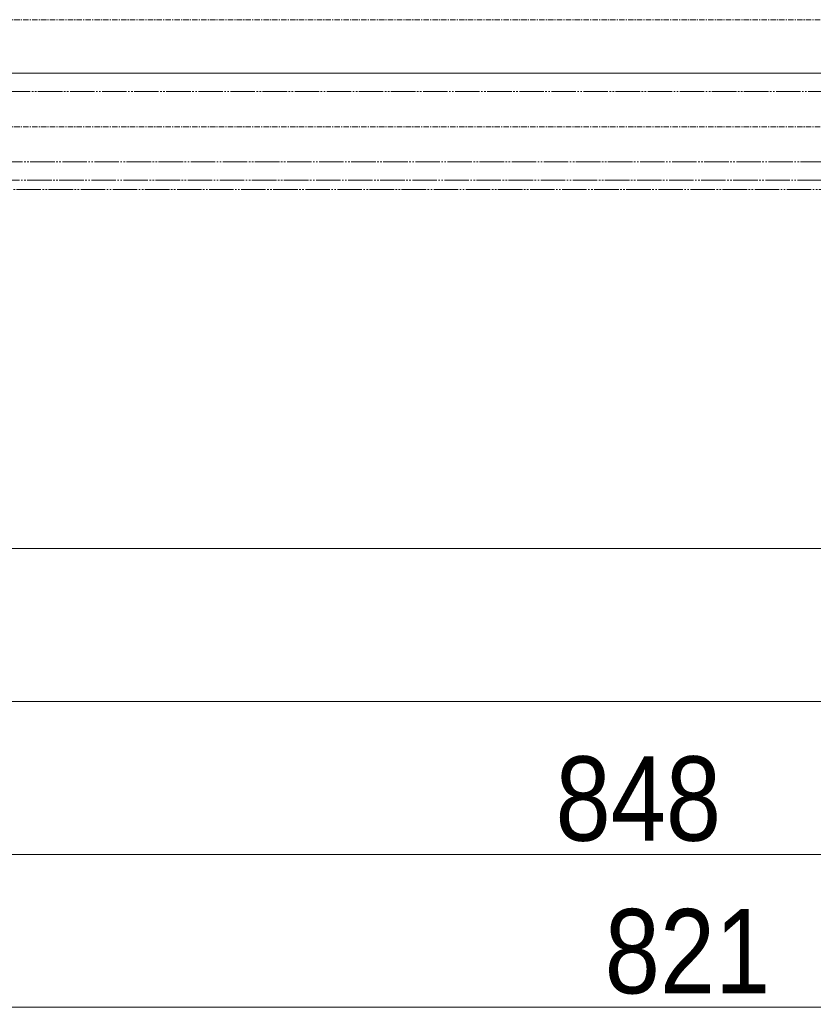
# Model space of a CAD drawing. Units: millimetres, scale not verified. Extents: x -4547 to 4547, y -2305 to 2305.
# Drawn here: x -1357.3 to -1097.7, y 820.1 to 1143.1 of the extents above; entities that cross this region are included whole.
import ezdxf
from ezdxf.enums import TextEntityAlignment as Align

# ---------------------------------------------------------------- set-up
doc = ezdxf.new("R2010")
doc.units = ezdxf.units.MM
doc.header["$LTSCALE"] = 20
doc.linetypes.add('USER1', pattern=[10.5, 8, -0.5, 0.5, -0.5, 0.5, -0.5])
doc.linetypes.add('USER3', pattern=[2.91, 1.76, -0.4, 0.35, -0.4])
doc.layers.add('0-1_3一般', color=7, linetype='Continuous', lineweight=15)
doc.layers.add('0-2_2寸法-1', color=7, linetype='Continuous', lineweight=15)
doc.styles.add('ＭＳ Ｐゴシック', font='')
doc.styles.get('ＭＳ Ｐゴシック').set_extended_font_data('MS PGothic')

# ---------------------------------------------------------------- blocks, each defined once
blk = doc.blocks.new('グループ-26')
at = {"layer": '0-1_3一般', "linetype": 'USER1'}
blk.add_line((-3784.5, 22820), (11235.5, 22820), dxfattribs=at)
blk.add_lwpolyline([(11235.5, 22820), (11235.5, 22360), (-3784.5, 22360)], dxfattribs=at)
blk = doc.blocks.new('グループ-34')
at = {"layer": '0-1_3一般', "linetype": 'USER3'}
for p, q in [((12295.5, 23290), (-52674.5, 23290)), ((12295.5, 22590), (-52674.5, 22590))]:
    blk.add_line(p, q, dxfattribs=at)
at = {"layer": '0-1_3一般', "linetype": 'USER1'}
blk.add_line((-52574.5, 22940), (12195.5, 22940), dxfattribs=at)
blk.add_lwpolyline([(12195.5, 22940), (-52574.5, 22940), (-52574.5, 22240), (12195.5, 22240)], close=True, dxfattribs=at)
blk = doc.blocks.new('グループ-40')
at = {"layer": '0-1_3一般', "linetype": 'USER1'}
blk.add_lwpolyline([(12195.5, 22180), (-52574.5, 22180), (-52574.5, 22240), (12195.5, 22240)], close=True, dxfattribs=at)
at = {"layer": '0-1_3一般'}
for name in ['グループ-34', 'グループ-26']:
    blk.add_blockref(name, (0, 0), dxfattribs=at)

msp = doc.modelspace()

# ---------------------------------------------------------------- linework, layer by layer
at = {"layer": '0-2_2寸法-1'}
for p, q in [((-741.6, 970.11), (-3958.09, 970.11)), ((-741.6, 920.11), (-2337.09, 920.11)), ((-741.6, 870.11), (-1567.09, 870.11)), ((-741.6, 820.11), (-1540.09, 820.11))]:
    msp.add_line(p, q, dxfattribs=at)

# ---------------------------------------------------------------- block references
at = {"layer": '0-1_3一般', "xscale": 0.05, "yscale": 0.05}
msp.add_blockref('グループ-40', (-1340.62, -21.39), dxfattribs=at)

# ---------------------------------------------------------------- texts
at = {"layer": '0-2_2寸法-1', "style": 'ＭＳ Ｐゴシック', "width": 0.9}
for s, p in [('848', (-1182.01, 866.32)), ('821', (-1165.91, 816.39))]:
    msp.add_text(s, height=27.57, dxfattribs=at).set_placement(p, align=Align.BOTTOM_LEFT)

doc.saveas('drawing.dxf')
